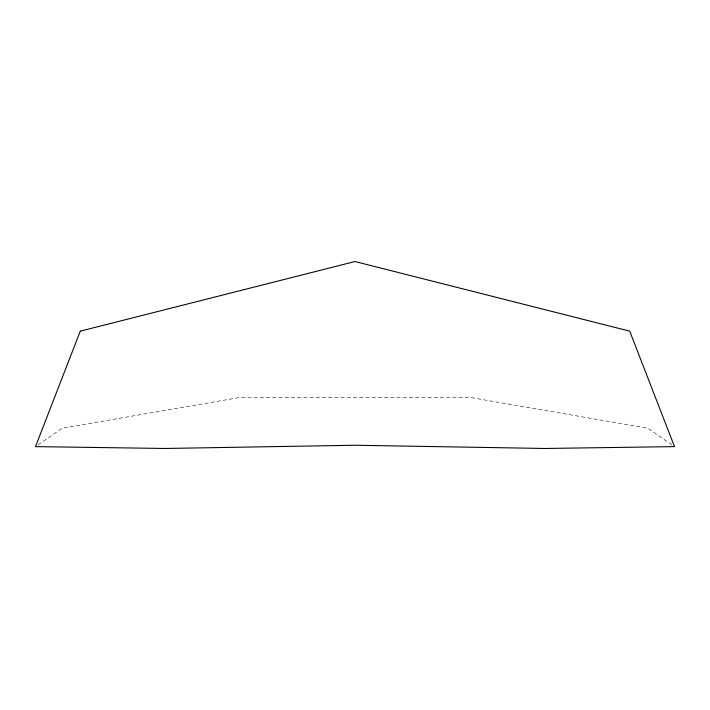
<?xml version="1.0" encoding="UTF-8"?>
<svg xmlns="http://www.w3.org/2000/svg" width="710" height="710" viewBox="0 0 710 710"><rect width="100%" height="100%" fill="white"/><g stroke="black" fill="none" stroke-linecap="round" stroke-linejoin="round"><path stroke-width="0.53" stroke-dasharray="3.55 2.66" d="M38.171 444.779L62.24 428.201L238.826 397.618L471.174 397.618L647.76 428.201L671.829 444.779"/><path stroke-width="1.06" d="M80.274 331.153L35.5 446.625L165.031 448.471L355 445.25L544.969 448.471L674.5 446.625L629.726 331.153L355 261.529L80.274 331.153"/></g></svg>
